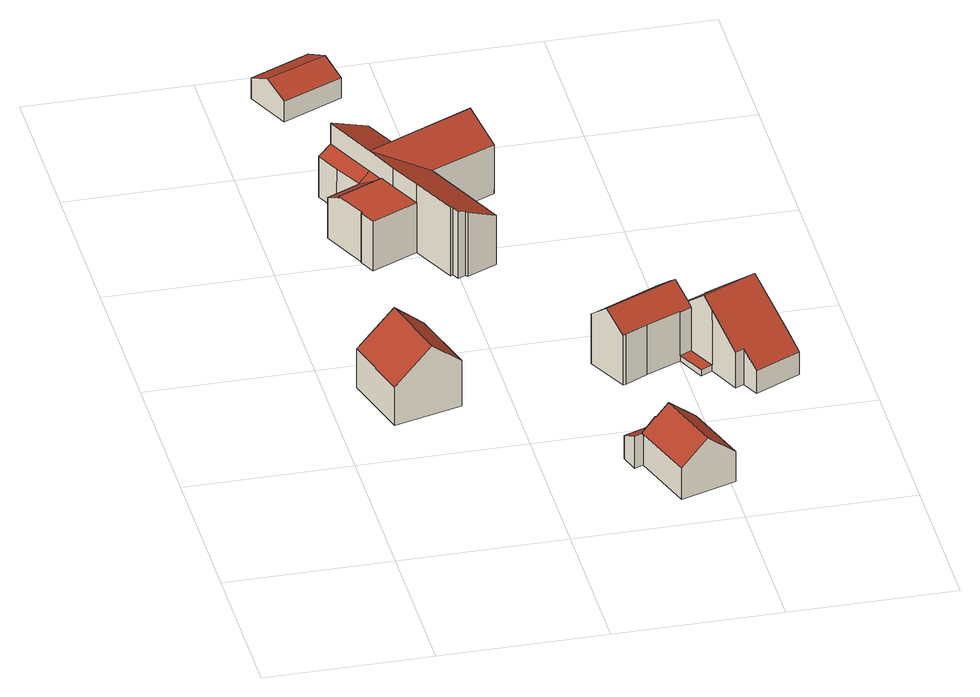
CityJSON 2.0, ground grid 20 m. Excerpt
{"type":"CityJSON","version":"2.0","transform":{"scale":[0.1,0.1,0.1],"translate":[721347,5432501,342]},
"CityObjects":{
"building1":{"type":"Building","attributes":{"Gemeindeschluessel":"09375199","HoeheDach":"361.255","HoeheGrund":"352.170","Methode":"2000","NiedrigsteTraufeDesGebaeudes":"357.340","Geometrietyp2DReferenz":"3000","measuredHeight":9.09,"function":"31001_1000","roofType":"3100"},"address":[{"Country":"Germany","Locality":"Sinzing","ThoroughfareName":"Jasminweg 8"}],"geometry":[{"type":"Solid","lod":"2","boundaries":[[[[0,1,2,3]],[[4,5,6,7]],[[5,0,3,6]],[[8,1,0,5,4]],[[7,9,8,4]],[[7,6,3,2,9]],[[9,2,1,8]]]],"semantics":{"surfaces":[{"type":"RoofSurface","Dachneigung":"50.617","Dachorientierung":"76.386","Flaeche":"43.275","Z_MAX":"9.085","Z_MAX_ASL":"361.255","Z_MIN":"5.966","Z_MIN_ASL":"358.137"},{"type":"WallSurface","Flaeche":"45.909","Z_MAX":"5.170","Z_MAX_ASL":"357.340","Z_MIN":"-0.000","Z_MIN_ASL":"352.170"},{"type":"RoofSurface","Dachneigung":"50.616","Dachorientierung":"256.386","Flaeche":"54.775","Z_MAX":"9.085","Z_MAX_ASL":"361.255","Z_MIN":"5.170","Z_MIN_ASL":"357.340"},{"type":"WallSurface","Flaeche":"62.212","Z_MAX":"9.085","Z_MAX_ASL":"361.255","Z_MIN":"-0.000","Z_MIN_ASL":"352.170"},{"type":"GroundSurface","Flaeche":"75.784","Z_MAX":"-0.000","Z_MAX_ASL":"352.170","Z_MIN":"-0.000","Z_MIN_ASL":"352.170"},{"type":"WallSurface","Flaeche":"62.575","Z_MAX":"9.085","Z_MAX_ASL":"361.255","Z_MIN":"-0.000","Z_MIN_ASL":"352.170"},{"type":"WallSurface","Flaeche":"53.175","Z_MAX":"6.016","Z_MAX_ASL":"358.186","Z_MIN":"-0.000","Z_MIN_ASL":"352.170"}],"values":[[0,1,2,3,4,5,6]]}}]},
"building2":{"type":"Building","attributes":{"Gemeindeschluessel":"09375199","HoeheDach":"352.790","HoeheGrund":"345.790","Methode":"2000","NiedrigsteTraufeDesGebaeudes":"348.903","Geometrietyp2DReferenz":"3000","measuredHeight":7,"function":"31001_1000","roofType":"3100"},"address":[{"Country":"Germany","Locality":"Sinzing","ThoroughfareName":"Jasminweg 7"}],"geometry":[{"type":"Solid","lod":"2","boundaries":[[[[10,11,12,13]],[[14,15,16,17,18,19]],[[20,21,22,23]],[[10,13,19,18,24,25]],[[26,22,21,27]],[[28,11,10,25,29,30]],[[31,15,14,12,11,28,20,23]],[[24,29,25]],[[15,31,32,16]],[[24,18,17]],[[20,28,30,27,21]],[[31,23,22,26,32]],[[32,26,27,30,29,24,17,16]],[[14,19,13,12]]]],"semantics":{"surfaces":[{"type":"WallSurface","Flaeche":"9.317","Z_MAX":"3.126","Z_MAX_ASL":"348.916","Z_MIN":"-0.000","Z_MIN_ASL":"345.790"},{"type":"WallSurface","Flaeche":"4.787","Z_MAX":"4.169","Z_MAX_ASL":"349.959","Z_MIN":"-0.000","Z_MIN_ASL":"345.790"},{"type":"WallSurface","Flaeche":"34.158","Z_MAX":"4.024","Z_MAX_ASL":"349.814","Z_MIN":"-0.000","Z_MIN_ASL":"345.790"},{"type":"RoofSurface","Dachneigung":"65.491","Dachorientierung":"343.874","Flaeche":"6.667","Z_MAX":"4.169","Z_MAX_ASL":"349.959","Z_MIN":"3.113","Z_MIN_ASL":"348.903"},{"type":"RoofSurface","Dachneigung":"49.959","Dachorientierung":"74.039","Flaeche":"39.588","Z_MAX":"7.000","Z_MAX_ASL":"352.790","Z_MIN":"3.995","Z_MIN_ASL":"349.785"},{"type":"WallSurface","Flaeche":"7.384","Z_MAX":"5.602","Z_MAX_ASL":"351.393","Z_MIN":"-0.000","Z_MIN_ASL":"345.790"},{"type":"GroundSurface","Flaeche":"66.368","Z_MAX":"-0.000","Z_MAX_ASL":"345.790","Z_MIN":"-0.000","Z_MIN_ASL":"345.790"},{"type":"WallSurface","Flaeche":"1.566","Z_MAX":"5.602","Z_MAX_ASL":"351.393","Z_MIN":"3.980","Z_MIN_ASL":"349.770"},{"type":"WallSurface","Flaeche":"33.305","Z_MAX":"4.065","Z_MAX_ASL":"349.855","Z_MIN":"-0.000","Z_MIN_ASL":"345.790"},{"type":"WallSurface","Flaeche":"0.041","Z_MAX":"4.169","Z_MAX_ASL":"349.959","Z_MIN":"3.972","Z_MIN_ASL":"349.762"},{"type":"WallSurface","Flaeche":"30.138","Z_MAX":"7.000","Z_MAX_ASL":"352.790","Z_MIN":"-0.000","Z_MIN_ASL":"345.790"},{"type":"WallSurface","Flaeche":"38.845","Z_MAX":"7.000","Z_MAX_ASL":"352.790","Z_MIN":"-0.000","Z_MIN_ASL":"345.790"},{"type":"RoofSurface","Dachneigung":"49.959","Dachorientierung":"254.040","Flaeche":"39.174","Z_MAX":"7.000","Z_MAX_ASL":"352.790","Z_MIN":"3.972","Z_MIN_ASL":"349.762"},{"type":"WallSurface","Flaeche":"8.298","Z_MAX":"4.165","Z_MAX_ASL":"349.955","Z_MIN":"-0.000","Z_MIN_ASL":"345.790"}],"values":[[0,1,2,3,4,5,6,7,8,9,10,11,12,13]]}}]},
"building3":{"type":"Building","attributes":{"Gemeindeschluessel":"09375199","HoeheDach":"352.210","HoeheGrund":"343.100","Methode":"2000","NiedrigsteTraufeDesGebaeudes":"348.495","Geometrietyp2DReferenz":"3000","measuredHeight":9.11,"function":"31001_1000","roofType":"3200"},"address":[{"Country":"Germany","Locality":"Sinzing","ThoroughfareName":"Jasminweg 6"}],"geometry":[{"type":"Solid","lod":"2","boundaries":[[[[33,34,35,36]],[[37,38,39,40,41,42]],[[43,44,45,46]],[[42,47,48,49]],[[50,44,43,51,52]],[[53,54,55,56,57]],[[58,59,60,61,54,62,63]],[[45,64,59,58,65,46]],[[55,54,61,66]],[[67,68,69,70]],[[71,72,73,47]],[[74,75,52,51,76]],[[77,39,38,78]],[[72,71,34,33]],[[42,41,74,76,79,63,62,80]],[[71,47,42,80,53,57,81,82,35,34]],[[83,84,85,49,48]],[[86,40,39,77]],[[54,53,80,62]],[[37,70,69,78,38]],[[47,73,83,48]],[[43,79,76,51]],[[87,82,81,88]],[[86,89,75,74,41,40]],[[50,52,75,89]],[[68,67,85,84]],[[43,46,65,79]],[[42,49,85,67,70,37]],[[88,81,57,56]],[[90,60,59,64]],[[66,61,60,90]],[[36,35,82,87]],[[65,58,63,79]],[[73,72,33,36,87,88,56,55,66,90,64,45,44,50,89,86,77,78,69,68,84,83]]]],"semantics":{"surfaces":[{"type":"WallSurface","Flaeche":"3.302","Z_MAX":"8.468","Z_MAX_ASL":"351.568","Z_MIN":"-0.000","Z_MIN_ASL":"343.100"},{"type":"RoofSurface","Dachneigung":"64.608","Dachorientierung":"67.361","Flaeche":"37.545","Z_MAX":"9.110","Z_MAX_ASL":"352.210","Z_MIN":"6.504","Z_MIN_ASL":"349.604"},{"type":"WallSurface","Flaeche":"24.151","Z_MAX":"5.427","Z_MAX_ASL":"348.528","Z_MIN":"-0.000","Z_MIN_ASL":"343.100"},{"type":"RoofSurface","Dachneigung":"58.807","Dachorientierung":"157.293","Flaeche":"57.909","Z_MAX":"9.110","Z_MAX_ASL":"352.210","Z_MIN":"6.480","Z_MIN_ASL":"349.580"},{"type":"WallSurface","Flaeche":"21.948","Z_MAX":"5.436","Z_MAX_ASL":"348.536","Z_MIN":"-0.000","Z_MIN_ASL":"343.100"},{"type":"WallSurface","Flaeche":"54.964","Z_MAX":"9.110","Z_MAX_ASL":"352.210","Z_MIN":"-0.000","Z_MIN_ASL":"343.100"},{"type":"RoofSurface","Dachneigung":"90.000","Dachorientierung":"-1.000","Flaeche":"38.936","Z_MAX":"6.580","Z_MAX_ASL":"349.680","Z_MIN":"6.580","Z_MIN_ASL":"349.680"},{"type":"WallSurface","Flaeche":"39.690","Z_MAX":"6.580","Z_MAX_ASL":"349.680","Z_MIN":"-0.000","Z_MIN_ASL":"343.100"},{"type":"WallSurface","Flaeche":"40.437","Z_MAX":"6.580","Z_MAX_ASL":"349.680","Z_MIN":"-0.000","Z_MIN_ASL":"343.100"},{"type":"WallSurface","Flaeche":"11.443","Z_MAX":"6.551","Z_MAX_ASL":"349.651","Z_MIN":"-0.000","Z_MIN_ASL":"343.100"},{"type":"WallSurface","Flaeche":"75.759","Z_MAX":"6.510","Z_MAX_ASL":"349.610","Z_MIN":"-0.000","Z_MIN_ASL":"343.100"},{"type":"RoofSurface","Dachneigung":"58.447","Dachorientierung":"247.353","Flaeche":"13.527","Z_MAX":"6.422","Z_MAX_ASL":"349.522","Z_MIN":"5.394","Z_MIN_ASL":"348.495"},{"type":"WallSurface","Flaeche":"40.716","Z_MAX":"9.001","Z_MAX_ASL":"352.102","Z_MIN":"-0.000","Z_MIN_ASL":"343.100"},{"type":"WallSurface","Flaeche":"30.889","Z_MAX":"8.468","Z_MAX_ASL":"351.568","Z_MIN":"-0.000","Z_MIN_ASL":"343.100"},{"type":"WallSurface","Flaeche":"30.276","Z_MAX":"9.110","Z_MAX_ASL":"352.210","Z_MIN":"6.420","Z_MIN_ASL":"349.520"},{"type":"RoofSurface","Dachneigung":"64.608","Dachorientierung":"67.362","Flaeche":"82.782","Z_MAX":"9.110","Z_MAX_ASL":"352.210","Z_MIN":"6.494","Z_MIN_ASL":"349.594"},{"type":"WallSurface","Flaeche":"50.558","Z_MAX":"9.110","Z_MAX_ASL":"352.210","Z_MIN":"-0.000","Z_MIN_ASL":"343.100"},{"type":"WallSurface","Flaeche":"2.140","Z_MAX":"9.002","Z_MAX_ASL":"352.102","Z_MIN":"-0.000","Z_MIN_ASL":"343.100"},{"type":"WallSurface","Flaeche":"10.664","Z_MAX":"9.110","Z_MAX_ASL":"352.210","Z_MIN":"6.580","Z_MIN_ASL":"349.680"},{"type":"WallSurface","Flaeche":"33.450","Z_MAX":"6.551","Z_MAX_ASL":"349.651","Z_MIN":"-0.000","Z_MIN_ASL":"343.100"},{"type":"WallSurface","Flaeche":"56.475","Z_MAX":"6.504","Z_MAX_ASL":"349.604","Z_MIN":"-0.000","Z_MIN_ASL":"343.100"},{"type":"RoofSurface","Dachneigung":"58.337","Dachorientierung":"247.129","Flaeche":"2.184","Z_MAX":"6.421","Z_MAX_ASL":"349.521","Z_MIN":"5.427","Z_MIN_ASL":"348.528"},{"type":"WallSurface","Flaeche":"8.602","Z_MAX":"8.925","Z_MAX_ASL":"352.025","Z_MIN":"-0.000","Z_MIN_ASL":"343.100"},{"type":"WallSurface","Flaeche":"11.940","Z_MAX":"9.110","Z_MAX_ASL":"352.210","Z_MIN":"-0.000","Z_MIN_ASL":"343.100"},{"type":"WallSurface","Flaeche":"16.951","Z_MAX":"5.394","Z_MAX_ASL":"348.495","Z_MIN":"-0.000","Z_MIN_ASL":"343.100"},{"type":"WallSurface","Flaeche":"45.538","Z_MAX":"6.544","Z_MAX_ASL":"349.644","Z_MIN":"-0.000","Z_MIN_ASL":"343.100"},{"type":"RoofSurface","Dachneigung":"63.966","Dachorientierung":"337.293","Flaeche":"11.914","Z_MAX":"6.420","Z_MAX_ASL":"349.520","Z_MIN":"5.423","Z_MIN_ASL":"348.523"},{"type":"RoofSurface","Dachneigung":"39.706","Dachorientierung":"337.293","Flaeche":"38.353","Z_MAX":"9.110","Z_MAX_ASL":"352.210","Z_MIN":"6.504","Z_MIN_ASL":"349.604"},{"type":"WallSurface","Flaeche":"3.517","Z_MAX":"9.110","Z_MAX_ASL":"352.210","Z_MIN":"-0.000","Z_MIN_ASL":"343.100"},{"type":"WallSurface","Flaeche":"0.416","Z_MAX":"6.580","Z_MAX_ASL":"349.680","Z_MIN":"-0.000","Z_MIN_ASL":"343.100"},{"type":"WallSurface","Flaeche":"14.456","Z_MAX":"6.580","Z_MAX_ASL":"349.680","Z_MIN":"-0.000","Z_MIN_ASL":"343.100"},{"type":"WallSurface","Flaeche":"8.382","Z_MAX":"8.925","Z_MAX_ASL":"352.025","Z_MIN":"-0.000","Z_MIN_ASL":"343.100"},{"type":"WallSurface","Flaeche":"0.971","Z_MAX":"6.580","Z_MAX_ASL":"349.680","Z_MIN":"6.420","Z_MIN_ASL":"349.520"},{"type":"GroundSurface","Flaeche":"245.769","Z_MAX":"-0.000","Z_MAX_ASL":"343.100","Z_MIN":"-0.000","Z_MIN_ASL":"343.100"}],"values":[[0,1,2,3,4,5,6,7,8,9,10,11,12,13,14,15,16,17,18,19,20,21,22,23,24,25,26,27,28,29,30,31,32,33]]}}]},
"building4":{"type":"Building","attributes":{"Gemeindeschluessel":"09375199","HoeheDach":"348.574","HoeheGrund":"344.460","Methode":"1000","NiedrigsteTraufeDesGebaeudes":"347.211","Geometrietyp2DReferenz":"3000","measuredHeight":4.11,"function":"31001_2000","roofType":"3100"},"geometry":[{"type":"Solid","lod":"2","boundaries":[[[[91,92,93,94,95]],[[95,94,96,97]],[[98,93,92,99]],[[91,95,97,100]],[[97,96,98,99,100]],[[96,94,93,98]],[[100,99,92,91]]]],"semantics":{"surfaces":[{"type":"WallSurface","Flaeche":"20.803","Z_MAX":"4.114","Z_MAX_ASL":"348.574","Z_MIN":"0.000","Z_MIN_ASL":"344.460"},{"type":"WallSurface","Flaeche":"22.196","Z_MAX":"2.756","Z_MAX_ASL":"347.216","Z_MIN":"0.000","Z_MIN_ASL":"344.460"},{"type":"RoofSurface","Dachneigung":"65.825","Dachorientierung":"335.582","Flaeche":"26.862","Z_MAX":"4.114","Z_MAX_ASL":"348.574","Z_MIN":"2.753","Z_MIN_ASL":"347.213"},{"type":"GroundSurface","Flaeche":"48.967","Z_MAX":"0.000","Z_MAX_ASL":"344.460","Z_MIN":"0.000","Z_MIN_ASL":"344.460"},{"type":"WallSurface","Flaeche":"20.837","Z_MAX":"4.114","Z_MAX_ASL":"348.574","Z_MIN":"0.000","Z_MIN_ASL":"344.460"},{"type":"RoofSurface","Dachneigung":"65.832","Dachorientierung":"155.577","Flaeche":"26.811","Z_MAX":"4.114","Z_MAX_ASL":"348.574","Z_MIN":"2.751","Z_MIN_ASL":"347.211"},{"type":"WallSurface","Flaeche":"22.273","Z_MAX":"2.753","Z_MAX_ASL":"347.213","Z_MIN":"0.000","Z_MIN_ASL":"344.460"}],"values":[[0,1,2,3,4,5,6]]}}]},
"building5":{"type":"Building","attributes":{"Gemeindeschluessel":"09375199","HoeheDach":"351.870","HoeheGrund":"342.620","Methode":"2000","NiedrigsteTraufeDesGebaeudes":"343.360","Geometrietyp2DReferenz":"3000","measuredHeight":9.25,"function":"31001_1000","roofType":"3100"},"address":[{"Country":"Germany","Locality":"Sinzing","ThoroughfareName":"Jasminweg 5"}],"geometry":[{"type":"Solid","lod":"2","boundaries":[[[[101,102,103,104]],[[105,106,103,102,107,108,109,110,111]],[[112,113,114,115]],[[116,106,105,117]],[[118,119,120,121]],[[122,123,124,125,126,127,128,129]],[[130,125,124,131]],[[132,108,107,133]],[[134,123,122,135]],[[136,137,138,139]],[[140,141,101,104,116,117,136,139,118,121,142,143,112,115,144,130,131,134,135]],[[144,115,114,127,126]],[[104,103,106,116]],[[109,128,127,114,113,145,146]],[[128,109,108,132,147,129]],[[142,146,145,143]],[[139,138,119,118]],[[136,117,105,111,137]],[[121,120,148,146,142]],[[101,141,149,133,107,102]],[[140,135,122,129,147]],[[144,126,125,130]],[[131,124,123,134]],[[143,145,113,112]],[[132,133,149,147]],[[109,146,148,110]],[[140,147,149,141]],[[111,110,148,120,119,138,137]]]],"semantics":{"surfaces":[{"type":"WallSurface","Flaeche":"30.104","Z_MAX":"6.588","Z_MAX_ASL":"349.208","Z_MIN":"0.000","Z_MIN_ASL":"342.620"},{"type":"RoofSurface","Dachneigung":"52.127","Dachorientierung":"157.036","Flaeche":"34.644","Z_MAX":"8.770","Z_MAX_ASL":"351.390","Z_MIN":"6.517","Z_MIN_ASL":"349.137"},{"type":"WallSurface","Flaeche":"8.835","Z_MAX":"4.321","Z_MAX_ASL":"346.941","Z_MIN":"0.000","Z_MIN_ASL":"342.620"},{"type":"WallSurface","Flaeche":"2.213","Z_MAX":"6.582","Z_MAX_ASL":"349.202","Z_MIN":"0.000","Z_MIN_ASL":"342.620"},{"type":"WallSurface","Flaeche":"39.957","Z_MAX":"6.558","Z_MAX_ASL":"349.178","Z_MIN":"0.000","Z_MIN_ASL":"342.620"},{"type":"RoofSurface","Dachneigung":"52.203","Dachorientierung":"157.036","Flaeche":"70.859","Z_MAX":"9.250","Z_MAX_ASL":"351.870","Z_MIN":"2.960","Z_MIN_ASL":"345.580"},{"type":"WallSurface","Flaeche":"18.264","Z_MAX":"3.002","Z_MAX_ASL":"345.622","Z_MIN":"0.000","Z_MIN_ASL":"342.620"},{"type":"WallSurface","Flaeche":"9.012","Z_MAX":"6.517","Z_MAX_ASL":"349.137","Z_MIN":"0.740","Z_MIN_ASL":"343.360"},{"type":"WallSurface","Flaeche":"5.186","Z_MAX":"4.725","Z_MAX_ASL":"347.345","Z_MIN":"0.000","Z_MIN_ASL":"342.620"},{"type":"WallSurface","Flaeche":"2.558","Z_MAX":"6.560","Z_MAX_ASL":"349.180","Z_MIN":"0.000","Z_MIN_ASL":"342.620"},{"type":"GroundSurface","Flaeche":"160.409","Z_MAX":"0.000","Z_MAX_ASL":"342.620","Z_MIN":"0.000","Z_MIN_ASL":"342.620"},{"type":"WallSurface","Flaeche":"83.816","Z_MAX":"9.250","Z_MAX_ASL":"351.870","Z_MIN":"0.000","Z_MIN_ASL":"342.620"},{"type":"WallSurface","Flaeche":"20.975","Z_MAX":"6.588","Z_MAX_ASL":"349.208","Z_MIN":"0.000","Z_MIN_ASL":"342.620"},{"type":"RoofSurface","Dachneigung":"52.203","Dachorientierung":"337.036","Flaeche":"55.278","Z_MAX":"9.250","Z_MAX_ASL":"351.870","Z_MIN":"4.311","Z_MIN_ASL":"346.931"},{"type":"WallSurface","Flaeche":"29.505","Z_MAX":"9.250","Z_MAX_ASL":"351.870","Z_MIN":"0.740","Z_MIN_ASL":"343.360"},{"type":"WallSurface","Flaeche":"23.414","Z_MAX":"4.609","Z_MAX_ASL":"347.229","Z_MIN":"0.000","Z_MIN_ASL":"342.620"},{"type":"WallSurface","Flaeche":"20.807","Z_MAX":"6.560","Z_MAX_ASL":"349.180","Z_MIN":"0.000","Z_MIN_ASL":"342.620"},{"type":"WallSurface","Flaeche":"43.387","Z_MAX":"8.770","Z_MAX_ASL":"351.390","Z_MIN":"0.000","Z_MIN_ASL":"342.620"},{"type":"WallSurface","Flaeche":"15.278","Z_MAX":"8.168","Z_MAX_ASL":"350.788","Z_MIN":"0.000","Z_MIN_ASL":"342.620"},{"type":"WallSurface","Flaeche":"3.368","Z_MAX":"6.585","Z_MAX_ASL":"349.205","Z_MIN":"0.000","Z_MIN_ASL":"342.620"},{"type":"WallSurface","Flaeche":"28.110","Z_MAX":"8.119","Z_MAX_ASL":"350.739","Z_MIN":"0.000","Z_MIN_ASL":"342.620"},{"type":"WallSurface","Flaeche":"8.714","Z_MAX":"4.746","Z_MAX_ASL":"347.366","Z_MIN":"0.000","Z_MIN_ASL":"342.620"},{"type":"WallSurface","Flaeche":"8.744","Z_MAX":"4.725","Z_MAX_ASL":"347.345","Z_MIN":"0.000","Z_MIN_ASL":"342.620"},{"type":"WallSurface","Flaeche":"1.659","Z_MAX":"4.609","Z_MAX_ASL":"347.229","Z_MIN":"0.000","Z_MIN_ASL":"342.620"},{"type":"RoofSurface","Dachneigung":"90.000","Dachorientierung":"-1.000","Flaeche":"5.781","Z_MAX":"0.740","Z_MAX_ASL":"343.360","Z_MIN":"0.740","Z_MIN_ASL":"343.360"},{"type":"WallSurface","Flaeche":"6.844","Z_MAX":"8.770","Z_MAX_ASL":"351.390","Z_MIN":"4.607","Z_MIN_ASL":"347.227"},{"type":"WallSurface","Flaeche":"1.111","Z_MAX":"0.740","Z_MAX_ASL":"343.360","Z_MIN":"0.000","Z_MIN_ASL":"342.620"},{"type":"RoofSurface","Dachneigung":"52.127","Dachorientierung":"337.036","Flaeche":"34.975","Z_MAX":"8.770","Z_MAX_ASL":"351.390","Z_MIN":"6.556","Z_MIN_ASL":"349.176"}],"values":[[0,1,2,3,4,5,6,7,8,9,10,11,12,13,14,15,16,17,18,19,20,21,22,23,24,25,26,27]]}}]}
},
"vertices":[
[74,139,193],[110,149,162],[86,235,161],[50,225,193],[28,126,102],[28,126,153],[4,212,153],[4,212,102],[110,149,102],[86,235,102],
[312,109,69],[312,109,38],[284,99,38],[284,99,69],[291,77,38],[302,81,38],[302,81,79],[301,81,78],[301,81,80],[291,77,80],[368,106,38],[368,106,78],[395,25,78],[395,25,38],[300,84,78],[318,91,78],[361,14,108],[334,95,108],[319,90,38],[318,91,94],[319,90,94],[328,3,38],[328,3,79],
[207,542,11],[207,542,96],[205,545,96],[205,545,11],[168,724,76],[146,770,76],[99,748,101],[100,746,101],[97,745,102],[127,681,102],[113,673,65],[113,673,11],[73,654,11],[73,654,65],[195,665,76],[274,701,76],[256,741,102],[96,709,11],[113,674,65],[96,709,65],[163,603,102],[163,603,77],[163,603,11],[189,548,11],[189,548,102],[81,635,77],[99,597,77],[98,597,77],[107,577,77],[145,641,77],[136,661,77],[99,597,11],[81,635,75],[107,577,11],[184,731,76],[184,731,11],[168,723,11],[168,723,77],[244,559,76],[244,559,11],[195,665,11],[97,745,75],[82,738,65],[127,681,75],[99,748,11],[146,770,11],[136,661,75],[145,641,102],[192,550,100],[196,541,100],[274,701,11],[247,760,11],[247,760,76],[100,746,11],[196,541,11],[192,550,11],[82,738,11],[98,597,11],
[122,965,25],[122,965,52],[135,937,66],[147,909,52],[147,909,25],[74,876,52],[74,876,25],[61,904,66],[49,931,52],[49,931,25],
[401,328,6],[401,328,72],[359,309,72],[359,309,6],[328,294,72],[331,295,72],[401,327,71],[415,334,71],[413,340,76],[403,360,94],[315,319,94],[444,393,6],[444,393,49],[463,401,49],[463,401,6],[331,295,6],[328,294,6],[335,360,6],[335,360,72],[390,386,72],[390,386,6],[449,260,53],[459,265,53],[469,244,36],[524,271,36],[515,291,54],[490,344,99],[425,313,99],[431,300,87],[524,271,6],[469,244,6],[415,334,14],[401,327,14],[459,265,6],[449,260,6],[303,345,6],[303,345,72],[307,346,72],[307,346,6],[431,300,6],[417,293,6],[400,368,6],[446,389,6],[515,291,6],[446,389,52],[400,368,52],[431,300,14],[400,368,88],[417,293,14]
]}
